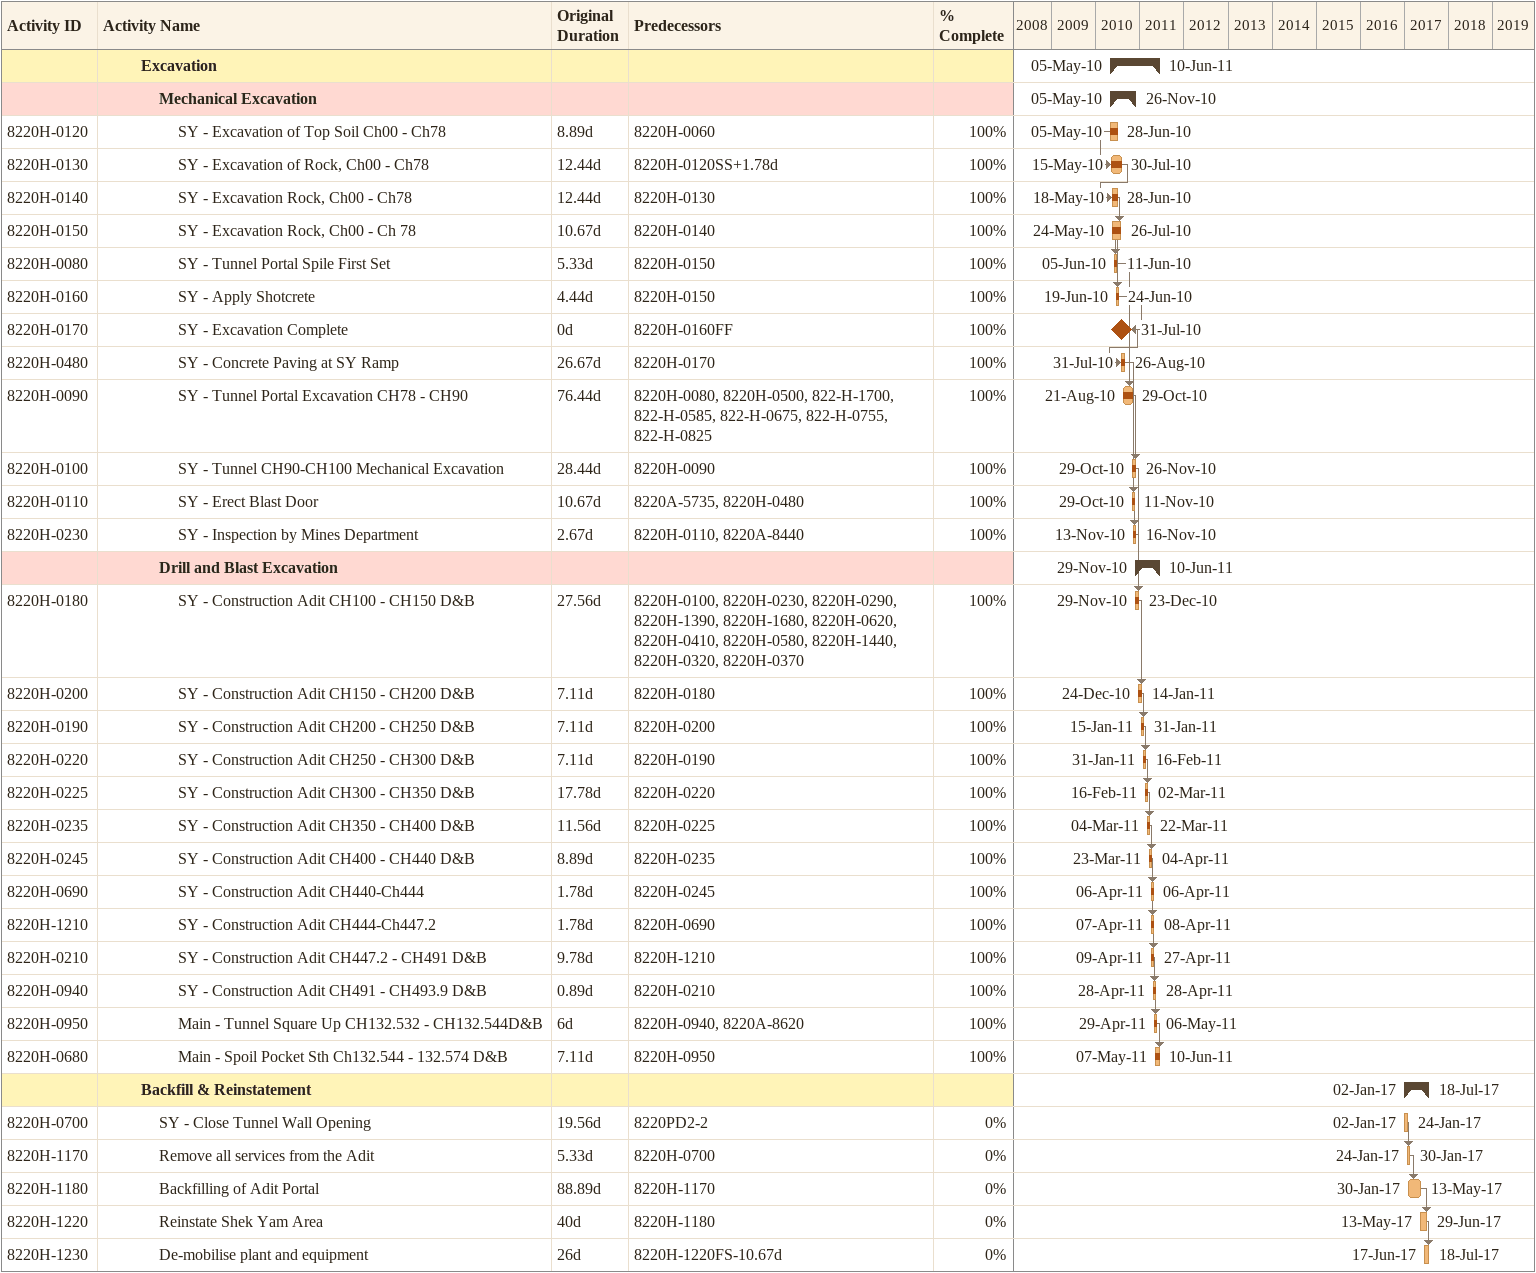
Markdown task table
| ID | Level | Task | Original duration | Start | Finish | Predecessors | % complete |
|---|---|---|---|---|---|---|---|
|  | 3 | **Excavation** |  | 2010-05-05 | 2011-06-10 |  |  |
|  | 4 | **Mechanical Excavation** |  | 2010-05-05 | 2010-11-26 |  |  |
| 8220H-0120 | 5 | SY - Excavation of Top Soil Ch00 - Ch78 | 8.89d | 2010-05-05 | 2010-06-28 | 8220H-0060 | 100 |
| 8220H-0130 | 5 | SY - Excavation of Rock, Ch00 - Ch78 | 12.44d | 2010-05-15 | 2010-07-30 | 8220H-0120SS+1.78d | 100 |
| 8220H-0140 | 5 | SY - Excavation Rock, Ch00 - Ch78 | 12.44d | 2010-05-18 | 2010-06-28 | 8220H-0130 | 100 |
| 8220H-0150 | 5 | SY - Excavation Rock, Ch00 - Ch 78 | 10.67d | 2010-05-24 | 2010-07-26 | 8220H-0140 | 100 |
| 8220H-0080 | 5 | SY - Tunnel Portal Spile First Set | 5.33d | 2010-06-05 | 2010-06-11 | 8220H-0150 | 100 |
| 8220H-0160 | 5 | SY - Apply Shotcrete | 4.44d | 2010-06-19 | 2010-06-24 | 8220H-0150 | 100 |
| 8220H-0170 | 5 | SY - Excavation Complete | 0d | 2010-07-31 | 2010-07-31 | 8220H-0160FF | 100 |
| 8220H-0480 | 5 | SY - Concrete Paving at SY Ramp | 26.67d | 2010-07-31 | 2010-08-26 | 8220H-0170 | 100 |
| 8220H-0090 | 5 | SY - Tunnel Portal Excavation CH78 - CH90 | 76.44d | 2010-08-21 | 2010-10-29 | 8220H-0080, 8220H-0500, 822-H-1700, 822-H-0585, 822-H-0675, 822-H-0755, 822-H-0825 | 100 |
| 8220H-0100 | 5 | SY - Tunnel CH90-CH100 Mechanical Excavation | 28.44d | 2010-10-29 | 2010-11-26 | 8220H-0090 | 100 |
| 8220H-0110 | 5 | SY - Erect Blast Door | 10.67d | 2010-10-29 | 2010-11-11 | 8220A-5735, 8220H-0480 | 100 |
| 8220H-0230 | 5 | SY - Inspection by Mines Department | 2.67d | 2010-11-13 | 2010-11-16 | 8220H-0110, 8220A-8440 | 100 |
|  | 4 | **Drill and Blast Excavation** |  | 2010-11-29 | 2011-06-10 |  |  |
| 8220H-0180 | 5 | SY - Construction Adit CH100 - CH150 D&B | 27.56d | 2010-11-29 | 2010-12-23 | 8220H-0100, 8220H-0230, 8220H-0290, 8220H-1390, 8220H-1680, 8220H-0620, 8220H-0410, 8220H-0580, 8220H-1440, 8220H-0320, 8220H-0370 | 100 |
| 8220H-0200 | 5 | SY - Construction Adit CH150 - CH200 D&B | 7.11d | 2010-12-24 | 2011-01-14 | 8220H-0180 | 100 |
| 8220H-0190 | 5 | SY - Construction Adit CH200 - CH250 D&B | 7.11d | 2011-01-15 | 2011-01-31 | 8220H-0200 | 100 |
| 8220H-0220 | 5 | SY - Construction Adit CH250 - CH300 D&B | 7.11d | 2011-01-31 | 2011-02-16 | 8220H-0190 | 100 |
| 8220H-0225 | 5 | SY - Construction Adit CH300 - CH350 D&B | 17.78d | 2011-02-16 | 2011-03-02 | 8220H-0220 | 100 |
| 8220H-0235 | 5 | SY - Construction Adit CH350 - CH400 D&B | 11.56d | 2011-03-04 | 2011-03-22 | 8220H-0225 | 100 |
| 8220H-0245 | 5 | SY - Construction Adit CH400 - CH440 D&B | 8.89d | 2011-03-23 | 2011-04-04 | 8220H-0235 | 100 |
| 8220H-0690 | 5 | SY - Construction Adit CH440-Ch444 | 1.78d | 2011-04-06 | 2011-04-06 | 8220H-0245 | 100 |
| 8220H-1210 | 5 | SY - Construction Adit CH444-Ch447.2 | 1.78d | 2011-04-07 | 2011-04-08 | 8220H-0690 | 100 |
| 8220H-0210 | 5 | SY - Construction Adit CH447.2 - CH491 D&B | 9.78d | 2011-04-09 | 2011-04-27 | 8220H-1210 | 100 |
| 8220H-0940 | 5 | SY - Construction Adit CH491 - CH493.9 D&B | 0.89d | 2011-04-28 | 2011-04-28 | 8220H-0210 | 100 |
| 8220H-0950 | 5 | Main - Tunnel Square Up CH132.532 - CH132.544D&B | 6d | 2011-04-29 | 2011-05-06 | 8220H-0940, 8220A-8620 | 100 |
| 8220H-0680 | 5 | Main - Spoil Pocket Sth Ch132.544 - 132.574 D&B | 7.11d | 2011-05-07 | 2011-06-10 | 8220H-0950 | 100 |
|  | 3 | **Backfill & Reinstatement** |  | 2017-01-02 | 2017-07-18 |  |  |
| 8220H-0700 | 4 | SY - Close Tunnel Wall Opening | 19.56d | 2017-01-02 | 2017-01-24 | 8220PD2-2 | 0 |
| 8220H-1170 | 4 | Remove all services from the Adit | 5.33d | 2017-01-24 | 2017-01-30 | 8220H-0700 | 0 |
| 8220H-1180 | 4 | Backfilling of Adit Portal | 88.89d | 2017-01-30 | 2017-05-13 | 8220H-1170 | 0 |
| 8220H-1220 | 4 | Reinstate Shek Yam Area | 40d | 2017-05-13 | 2017-06-29 | 8220H-1180 | 0 |
| 8220H-1230 | 4 | De-mobilise plant and equipment | 26d | 2017-06-17 | 2017-07-18 | 8220H-1220FS-10.67d | 0 |
